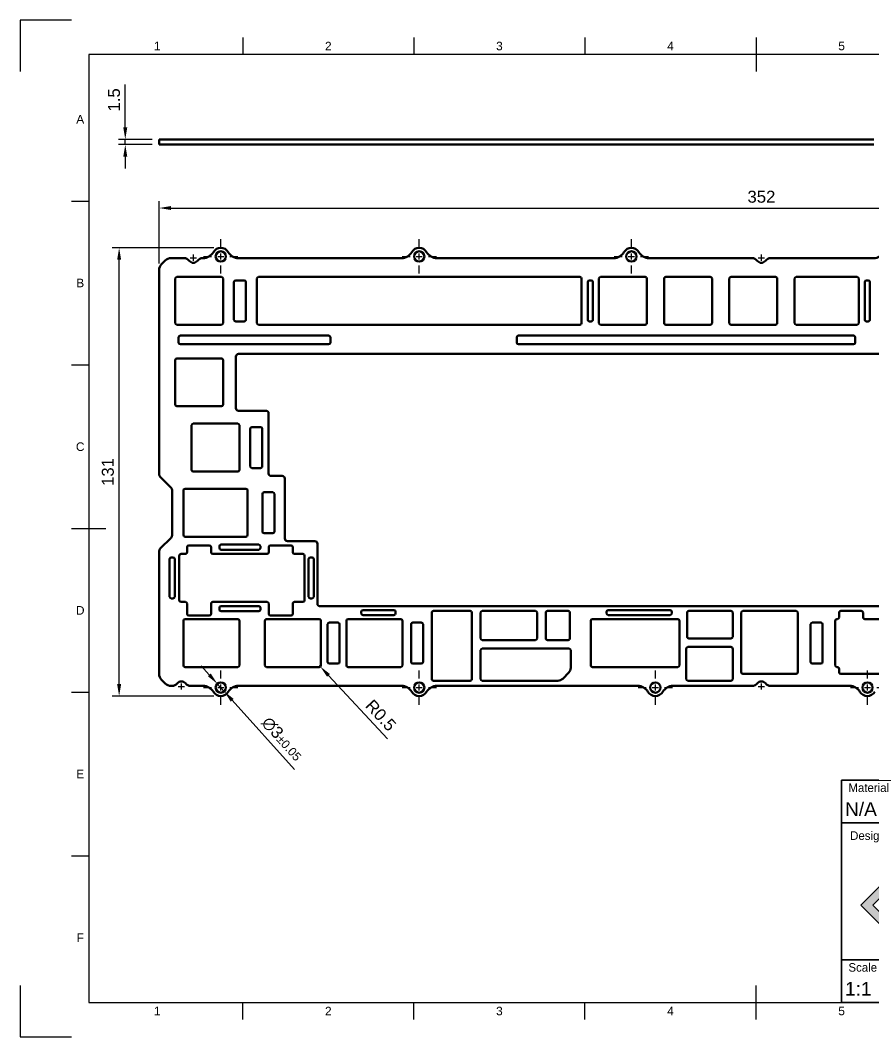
# Model space of a CAD drawing. Header units: millimetres. Extents: x 0 to 420, y 0 to 297.
# Drawn here: x 0 to 249.4, y 0 to 297 of the extents above; entities that cross this region are included whole.
import ezdxf
from ezdxf.enums import TextEntityAlignment as Align

# ---------------------------------------------------------------- set-up
doc = ezdxf.new("R2010")
doc.units = ezdxf.units.MM
doc.header["$LTSCALE"] = 0.75
doc.linetypes.add('CENTER2', pattern=[28.575, 19.05, -3.175, 3.175, -3.175])
for name, color, linetype, lineweight in [('Border', 7, 'Continuous', 25), ('Center Lines', 7, 'CENTER2', 25), ('Dimensions', 7, 'Continuous', 25), ('TitleBlock', 7, 'Continuous', 35), ('Visible', 7, 'Continuous', 50)]:
    doc.layers.add(name, color=color, linetype=linetype, lineweight=lineweight)
doc.layers.add('SLD-0', color=7, linetype='Continuous')
doc.styles.add('FusionTitle', font='arial.ttf')
doc.styles.add('MtXpl___1', font='')
doc.styles.add('MtXpl_Century_Gothic', font='GOTHIC.TTF')
doc.styles.add('MtXpl_OCR-A_BT', font='')
doc.styles.add('MtXpl_OCR-A_BT_1', font='')
doc.styles.get("Standard").update_dxf_attribs({"font": 'arial.ttf'})
doc.styles.get('MtXpl___1').set_extended_font_data('Malgun Gothic')
doc.styles.get('MtXpl_OCR-A_BT').set_extended_font_data('OCR-A BT')
doc.styles.get('MtXpl_OCR-A_BT_1').set_extended_font_data('OCR-A BT', bold=True)
doc.dimstyles.new('ISO-25', dxfattribs={"dimtxt": 3.5, "dimasz": 3.5, "dimexe": 2, "dimexo": 2, "dimgap": 1.5, "dimtad": 1, "dimdsep": 46, "dimtxsty": 'Standard', "dimcen": 0, "dimclrd": 256, "dimclre": 256, "dimclrt": 256, "dimazin": 2, "dimtp": 0.1, "dimtm": 0.1, "dimtfac": 0.714, "dimtmove": 0, "dimatfit": 3, "dimfxl": 1, "dimarcsym": 0})

# ---------------------------------------------------------------- blocks, each defined once
blk = doc.blocks.new('ISO_A3_SHEET')
at = {"layer": 'Border'}
for p, q in [((65, 292), (65, 287)), ((115, 292), (115, 287)), ((165, 292), (165, 287)), ((215, 292), (215, 282)), ((410, 287), (20, 287)), ((20, 287), (20, 10)), ((15, 244.16666), (20, 244.16666)), ((15, 196.33333), (20, 196.33333)), ((15, 148.5), (25, 148.5)), ((15, 100.66667), (20, 100.66667)), ((15, 52.83334), (20, 52.83334)), ((215, 5), (215, 15)), ((20, 10), (410, 10)), ((65, 5), (65, 10)), ((115, 5), (115, 10)), ((165, 5), (165, 10))]:
    blk.add_line(p, q, dxfattribs=at)
at = {"layer": 'Defpoints'}
for p, q in [((15, 297), (0, 297)), ((0, 297), (0, 282)), ((0, 15), (0, 0)), ((0, 0), (15, 0))]:
    blk.add_line(p, q, dxfattribs=at)
at = {"layer": 'Border', "style": 'FusionTitle'}
for s, p in [('1', (40, 289.5)), ('2', (90, 289.5)), ('3', (140, 289.5)), ('4', (190, 289.5)), ('5', (240, 289.5)), ('A', (17.5, 268.08333)), ('B', (17.5, 220.25)), ('C', (17.5, 172.41667)), ('D', (17.5, 124.58334)), ('E', (17.5, 76.75001)), ('F', (17.5, 28.91668)), ('1', (40, 7.5)), ('2', (90, 7.5)), ('3', (140, 7.5)), ('4', (190, 7.5)), ('5', (240, 7.5))]:
    blk.add_text(s, height=2.5, dxfattribs=at).set_placement(p, align=Align.MIDDLE)
blk = doc.blocks.new('TITLEGW')
h = blk.add_hatch(color=256)
h.dxf.hatch_style = 1
h.paths.add_polyline_path([(-148.32, 40.97), (-148.32, 44.55), (-164.4, 28.46), (-154.57, 18.63), (-148.32, 24.89), (-151.89, 28.46), (-151.89, 24.89), (-154.57, 22.21), (-160.83, 28.46)])
h.paths.add_polyline_path([(-148.32, 34.72), (-148.32, 38.29), (-158.15, 28.46), (-154.57, 24.89), (-154.57, 28.46)], flags=17)
h.paths.add_polyline_path([(-148.32, 32.04), (-151.89, 28.46), (-148.32, 28.46)], flags=16)
for p, q in [((-170, 0), (-170, 65)), ((-170, 65), (0, 65)), ((-130, 65), (-130, 52.5)), ((-95, 65), (-95, 52.5)), ((-70, 46.25), (-70, 65)), ((0, 0), (0, 65)), ((-110, 52.5), (-170, 52.5)), ((-110, 0), (-110, 52.5)), ((-110, 52.5), (-70, 52.5)), ((-70, 46.25), (0, 46.25)), ((-148.32, 44.55), (-164.4, 28.46)), ((-148.32, 44.55), (-148.32, 40.97)), ((-148.32, 40.97), (-160.83, 28.46)), ((-148.32, 38.29), (-158.15, 28.46)), ((-148.32, 38.29), (-148.32, 34.72)), ((-148.32, 34.72), (-154.57, 28.46)), ((-148.32, 32.04), (-151.89, 28.46)), ((-148.32, 32.04), (-148.32, 28.46)), ((-164.4, 28.46), (-154.57, 18.63)), ((-160.83, 28.46), (-154.57, 22.21)), ((-158.15, 28.46), (-154.57, 24.89)), ((-154.57, 24.89), (-154.57, 28.46)), ((-151.89, 28.46), (-148.32, 24.89)), ((-151.89, 28.46), (-151.89, 24.89)), ((-151.89, 28.46), (-148.32, 28.46)), ((-148.32, 24.89), (-154.57, 18.63)), ((-151.89, 24.89), (-154.57, 22.21)), ((-110, 25), (0, 25)), ((-170, 12.5), (0, 12.5)), ((-150, 12.5), (-150, 0)), ((-135, 12.5), (-135, 0)), ((-89.58, 0), (-89.58, 12.5)), ((-74.58, 0), (-74.58, 12.5)), ((-59.58, 0), (-59.58, 12.5)), ((-95.57, 6.07), (-96.17, 6.07)), ((-95.87, 5.77), (-95.87, 6.37)), ((0, 0), (-170, 0))]:
    blk.add_line(p, q)
at = {"layer": 'SLD-0'}
for p, q in [((-95.87, 6.7), (-95.87, 9.44)), ((-105.04, 6.07), (-107.77, 6.07)), ((-106.93, 3.55), (-106.93, 8.59)), ((-106.93, 8.59), (-101.89, 7.33)), ((-104.2, 6.07), (-104.62, 6.07)), ((-101.05, 6.07), (-103.78, 6.07)), ((-101.89, 7.33), (-101.89, 4.81)), ((-96.5, 6.07), (-99.24, 6.07)), ((-95.24, 6.07), (-92.51, 6.07)), ((-95.24, 6.07), (-92.51, 6.07)), ((-101.89, 4.81), (-106.93, 3.55)), ((-95.87, 5.44), (-95.87, 2.71))]:
    blk.add_line(p, q, dxfattribs=at)
for radius in [2.52, 1.26]:
    blk.add_circle((-95.87, 6.07), radius, dxfattribs=at)
for s, height, style, p in [('%%UNOTE', 3.5, 'MtXpl_OCR-A_BT_1', (-16.67, 81.78)), ('CHAMFER 0.3', 3.5, 'MtXpl___1', (-33.28, 75.19)), ('TOLERANCES ±0.1', 3.5, 'MtXpl___1', (-43.68, 68.7)), ('Material', 2.5, 'MtXpl_OCR-A_BT', (-168, 61.5)), ('Finish', 2.5, 'MtXpl_OCR-A_BT', (-128, 61.5)), ('Quantity', 2.5, 'MtXpl_OCR-A_BT', (-93, 61.5)), ('PROJECT :', 2.5, 'MtXpl_OCR-A_BT', (-68, 61.5)), ('Designed by', 2.5, 'MtXpl_OCR-A_BT', (-167.5, 47.5)), ('TITLE :', 3, 'MtXpl_OCR-A_BT', (-108, 47.25)), ('DWG NO.', 3, 'MtXpl_OCR-A_BT', (-108, 21.25)), ('Scale', 2.5, 'MtXpl_OCR-A_BT', (-168, 9)), ('Size', 2.5, 'MtXpl_OCR-A_BT', (-148, 9)), ('Drawn', 2.5, 'MtXpl_OCR-A_BT', (-133, 9.25)), ('Unit', 2.5, 'MtXpl_OCR-A_BT', (-87.58, 9)), ('Rev.', 2.5, 'MtXpl_OCR-A_BT', (-72.58, 9)), ('Date', 2.5, 'MtXpl_OCR-A_BT', (-57, 9)), ('MM', 3.5, 'MtXpl_Century_Gothic', (-86.85, 1.75))]:
    blk.add_text(s, height=height, dxfattribs=dict(style=style)).set_placement(p)
at = {"insert": (-144.75, 37.44), "char_height": 6, "attachment_point": 1}
blk.add_mtext_dynamic_manual_height_columns('{\\fa Astro Space|b0|i0|c0|p2;GEON^JWORKS}', width=29.3157, gutter_width=12.5, heights=[0], dxfattribs=at)
for tag, p, height in [("MAT'L", (-169, 54.5), 4), ('FINISH', (-129, 54.5), 4), ('QUANTITY', (-84, 54.5), 4), ('PROJECT', (-66, 50.75), 6), ('TITLE_1', (-108, 29.5), 6), ('DWG_NO', (-109, 14.5), 4), ('SCALE', (-169, 2), 4), ('SIZE', (-149, 2), 4), ('CREATED_DATE', (-58, 2), 4), ('DRAWN', (-134, 2), 3)]:
    blk.add_attdef(tag, p, '', height=height)
blk = doc.blocks.new('*U5')
at = {"layer": 'Center Lines', "color": 0, "ltscale": 0.75, "transparency": 16777216}
for p, q in [((0, 2.678906), (0, 5)), ((-5, 0), (-2.678906, 0)), ((2.678906, 0), (5, 0)), ((0, -5), (0, -2.678906))]:
    blk.add_line(p, q, dxfattribs=at)
at = {"layer": 'Center Lines', "color": 0, "linetype": 'Continuous', "ltscale": 0.75, "transparency": 16777216}
for p, q in [((-0.892969, 0), (0.892969, 0)), ((0, -0.892969), (0, 0.892969))]:
    blk.add_line(p, q, dxfattribs=at)
blk = doc.blocks.new('*U6')
at = {"layer": 'Center Lines', "color": 0, "linetype": 'Continuous', "ltscale": 0.75, "transparency": 16777216}
for p, q in [((-0.892969, 0), (0.892969, 0)), ((0, -0.892969), (0, 0.892969))]:
    blk.add_line(p, q, dxfattribs=at)
blk = doc.blocks.new('*U7')
at = {"layer": 'Center Lines', "color": 0, "ltscale": 0.75, "transparency": 16777216}
for p, q in [((0, 2.678906), (0, 5)), ((-5, 0), (-2.678906, 0)), ((2.678906, 0), (5, 0)), ((0, -5), (0, -2.678906))]:
    blk.add_line(p, q, dxfattribs=at)
at = {"layer": 'Center Lines', "color": 0, "linetype": 'Continuous', "ltscale": 0.75, "transparency": 16777216}
for p, q in [((-0.892969, 0), (0.892969, 0)), ((0, -0.892969), (0, 0.892969))]:
    blk.add_line(p, q, dxfattribs=at)
blk = doc.blocks.new('*U8')
at = {"layer": 'Center Lines', "color": 0, "ltscale": 0.75, "transparency": 16777216}
for p, q in [((0, 2.678906), (0, 5)), ((-5, 0), (-2.678906, 0)), ((2.678906, 0), (5, 0)), ((0, -5), (0, -2.678906))]:
    blk.add_line(p, q, dxfattribs=at)
at = {"layer": 'Center Lines', "color": 0, "linetype": 'Continuous', "ltscale": 0.75, "transparency": 16777216}
for p, q in [((-0.892969, 0), (0.892969, 0)), ((0, -0.892969), (0, 0.892969))]:
    blk.add_line(p, q, dxfattribs=at)
blk = doc.blocks.new('*U9')
at = {"layer": 'Center Lines', "color": 0, "linetype": 'Continuous', "ltscale": 0.75, "transparency": 16777216}
for p, q in [((-0.892969, 0), (0.892969, 0)), ((0, -0.892969), (0, 0.892969))]:
    blk.add_line(p, q, dxfattribs=at)
blk = doc.blocks.new('*U17')
at = {"layer": 'Center Lines', "color": 0, "ltscale": 0.75, "transparency": 16777216}
for p, q in [((0, 2.678906), (0, 5)), ((-5, 0), (-2.678906, 0)), ((2.678906, 0), (5, 0)), ((0, -5), (0, -2.678906))]:
    blk.add_line(p, q, dxfattribs=at)
at = {"layer": 'Center Lines', "color": 0, "linetype": 'Continuous', "ltscale": 0.75, "transparency": 16777216}
for p, q in [((-0.892969, 0), (0.892969, 0)), ((0, -0.892969), (0, 0.892969))]:
    blk.add_line(p, q, dxfattribs=at)
blk = doc.blocks.new('*U18')
at = {"layer": 'Center Lines', "color": 0, "ltscale": 0.75, "transparency": 16777216}
for p, q in [((0, 2.678906), (0, 5)), ((-5, 0), (-2.678906, 0)), ((2.678906, 0), (5, 0)), ((0, -5), (0, -2.678906))]:
    blk.add_line(p, q, dxfattribs=at)
at = {"layer": 'Center Lines', "color": 0, "linetype": 'Continuous', "ltscale": 0.75, "transparency": 16777216}
for p, q in [((-0.892969, 0), (0.892969, 0)), ((0, -0.892969), (0, 0.892969))]:
    blk.add_line(p, q, dxfattribs=at)
blk = doc.blocks.new('*U19')
at = {"layer": 'Center Lines', "color": 0, "linetype": 'Continuous', "ltscale": 0.75, "transparency": 16777216}
for p, q in [((-0.892969, 0), (0.892969, 0)), ((0, -0.892969), (0, 0.892969))]:
    blk.add_line(p, q, dxfattribs=at)
blk = doc.blocks.new('*U20')
at = {"layer": 'Center Lines', "color": 0, "ltscale": 0.75, "transparency": 16777216}
for p, q in [((0, 2.678906), (0, 5)), ((-5, 0), (-2.678906, 0)), ((2.678906, 0), (5, 0)), ((0, -5), (0, -2.678906))]:
    blk.add_line(p, q, dxfattribs=at)
at = {"layer": 'Center Lines', "color": 0, "linetype": 'Continuous', "ltscale": 0.75, "transparency": 16777216}
for p, q in [((-0.892969, 0), (0.892969, 0)), ((0, -0.892969), (0, 0.892969))]:
    blk.add_line(p, q, dxfattribs=at)
blk = doc.blocks.new('*U21')
at = {"layer": 'Center Lines', "color": 0, "ltscale": 0.75, "transparency": 16777216}
for p, q in [((0, 2.678906), (0, 5)), ((-5, 0), (-2.678906, 0)), ((2.678906, 0), (5, 0)), ((0, -5), (0, -2.678906))]:
    blk.add_line(p, q, dxfattribs=at)
at = {"layer": 'Center Lines', "color": 0, "linetype": 'Continuous', "ltscale": 0.75, "transparency": 16777216}
for p, q in [((-0.892969, 0), (0.892969, 0)), ((0, -0.892969), (0, 0.892969))]:
    blk.add_line(p, q, dxfattribs=at)
blk = doc.blocks.new('*U22')
at = {"layer": 'Center Lines', "color": 0, "linetype": 'Continuous', "ltscale": 0.75, "transparency": 16777216}
for p, q in [((-0.892969, 0), (0.892969, 0)), ((0, -0.892969), (0, 0.892969))]:
    blk.add_line(p, q, dxfattribs=at)
blk = doc.blocks.new('*D28')
at = {"layer": 'Defpoints', "color": 0, "transparency": 16777216}
for p in [(57.56724, 103.126742), (59.574731, 100.897397)]:
    blk.add_point(p, dxfattribs=at)
at = {"layer": 'Dimensions', "lineweight": -2, "transparency": 16777216}
for p, q in [((55.225167, 105.727645), (52.883095, 108.328548)), ((57.56724, 103.126742), (59.574731, 100.897397)), ((80.083552, 78.122081), (61.916804, 98.296494))]:
    blk.add_line(p, q, dxfattribs=at)
at = {"layer": 'Dimensions', "transparency": 16777216}
for points in [[(55.658651, 106.11799), (54.791684, 105.337299), (57.56724, 103.126742)], [(62.350288, 98.68684), (61.48332, 97.906149), (59.574731, 100.897397)]]:
    blk.add_solid(points, dxfattribs=at)
at = {"layer": 'Dimensions', "transparency": 16777216, "insert": (76.611482, 87.036251), "char_height": 3.5, "attachment_point": 5, "rotation": 312.00256533}
blk.add_mtext('∅3{\\H2.499;±0.05}', dxfattribs=at)
blk = doc.blocks.new('*D29')
at = {"layer": 'Defpoints', "color": 0, "transparency": 16777216}
for p in [(87.340486, 108.50557), (87.680215, 108.138713)]:
    blk.add_point(p, dxfattribs=at)
at = {"layer": 'Dimensions', "lineweight": -2, "transparency": 16777216}
for p, q in [((87.340486, 108.50557), (87.680215, 108.138713)), ((107.258664, 86.996902), (90.058319, 105.570714))]:
    blk.add_line(p, q, dxfattribs=at)
at = {"layer": 'Dimensions', "transparency": 16777216}
blk.add_solid([(90.486319, 105.967064), (89.63032, 105.174363), (87.680215, 108.138713)], dxfattribs=at)
at = {"layer": 'Dimensions', "transparency": 16777216, "insert": (105.339533, 93.906961), "char_height": 3.5, "attachment_point": 5, "rotation": 312.80131947}
blk.add_mtext('R0.5', dxfattribs=at)
blk = doc.blocks.new('*D30')
at = {"layer": 'Defpoints', "color": 0, "transparency": 16777216}
for p in [(28.872501, 230.51157), (58.570986, 230.51157), (58.570986, 99.51207)]:
    blk.add_point(p, dxfattribs=at)
at = {"layer": 'Dimensions', "lineweight": -2, "transparency": 16777216}
for p, q in [((56.570986, 230.51157), (26.872501, 230.51157)), ((28.872501, 103.01207), (28.872501, 227.01157)), ((56.570986, 99.51207), (26.872501, 99.51207))]:
    blk.add_line(p, q, dxfattribs=at)
at = {"layer": 'Dimensions', "transparency": 16777216}
for points in [[(28.289168, 227.01157), (29.455834, 227.01157), (28.872501, 230.51157)], [(28.289168, 103.01207), (29.455834, 103.01207), (28.872501, 99.51207)]]:
    blk.add_solid(points, dxfattribs=at)
at = {"layer": 'Dimensions', "transparency": 16777216, "insert": (25.584302, 165.01182), "char_height": 3.5, "attachment_point": 5, "rotation": 90}
blk.add_mtext('131', dxfattribs=at)
blk = doc.blocks.new('*D31')
at = {"layer": 'Defpoints', "color": 0, "transparency": 16777216}
for p in [(392.571486, 242.146498), (40.571486, 223.976036), (392.571486, 223.976036)]:
    blk.add_point(p, dxfattribs=at)
at = {"layer": 'Dimensions', "lineweight": -2, "transparency": 16777216}
for p, q in [((40.571486, 225.976036), (40.571486, 244.146498)), ((392.571486, 225.976036), (392.571486, 244.146498)), ((44.071486, 242.146498), (389.071486, 242.146498))]:
    blk.add_line(p, q, dxfattribs=at)
at = {"layer": 'Dimensions', "transparency": 16777216}
for points in [[(44.071486, 242.729832), (44.071486, 241.563165), (40.571486, 242.146498)], [(389.071486, 242.729832), (389.071486, 241.563165), (392.571486, 242.146498)]]:
    blk.add_solid(points, dxfattribs=at)
at = {"layer": 'Dimensions', "transparency": 16777216, "insert": (216.571486, 245.434697), "char_height": 3.5, "attachment_point": 5}
blk.add_mtext('352', dxfattribs=at)
blk = doc.blocks.new('*D32')
at = {"layer": 'Defpoints', "color": 0, "transparency": 16777216}
for p in [(30.671991, 262.207956), (40.571486, 262.207956), (40.571486, 260.697956)]:
    blk.add_point(p, dxfattribs=at)
at = {"layer": 'Dimensions', "lineweight": -2, "transparency": 16777216}
for p, q in [((30.671991, 265.707956), (30.671991, 278.276851)), ((38.571486, 262.207956), (28.671991, 262.207956)), ((30.671991, 260.697956), (30.671991, 262.207956)), ((38.571486, 260.697956), (28.671991, 260.697956)), ((30.671991, 257.197956), (30.671991, 253.697956))]:
    blk.add_line(p, q, dxfattribs=at)
at = {"layer": 'Dimensions', "transparency": 16777216}
for points in [[(30.088657, 265.707956), (31.255324, 265.707956), (30.671991, 262.207956)], [(30.088657, 257.197956), (31.255324, 257.197956), (30.671991, 260.697956)]]:
    blk.add_solid(points, dxfattribs=at)
at = {"layer": 'Dimensions', "transparency": 16777216, "insert": (27.384985, 273.742403), "char_height": 3.5, "attachment_point": 5, "rotation": 90}
blk.add_mtext('1.5', dxfattribs=at)

msp = doc.modelspace()

# ---------------------------------------------------------------- linework, layer by layer
at = {"layer": 'Visible', "extrusion": (-1e-16, -1, 2.966e-13)}
for p, q in [((40.571486, 262.207956, 58.964216), (40.571486, 260.697956, 58.964216)), ((42.339253, 262.207956, 61.767517), (41.303719, 262.207956, 60.731983)), ((47.784082, 262.207956, 62.49975), (44.10702, 262.207956, 62.49975)), ((53.374833, 262.207956, 62.49975), (53.338237, 262.207956, 62.49975)), ((111.374833, 262.207956, 62.49975), (63.767138, 262.207956, 62.49975)), ((173.37521, 262.207956, 62.49975), (121.767138, 262.207956, 62.49975)), ((213.784082, 262.207956, 62.49975), (183.767515, 262.207956, 62.49975)), ((249.375333, 262.207956, 62.49975), (219.338237, 262.207956, 62.49975)), ((41.303719, 260.697956, 60.731983), (42.339253, 260.697956, 61.767517)), ((44.10702, 260.697956, 62.49975), (47.784082, 260.697956, 62.49975)), ((53.338237, 260.697956, 62.49975), (53.374833, 260.697956, 62.49975)), ((63.767138, 260.697956, 62.49975), (111.374833, 260.697956, 62.49975)), ((121.767138, 260.697956, 62.49975), (173.37521, 260.697956, 62.49975)), ((213.784082, 260.697956, 62.49975), (183.767515, 260.697956, 62.49975)), ((249.375333, 260.697956, 62.49975), (219.338237, 260.697956, 62.49975))]:
    msp.add_line(p, q, dxfattribs=at)
at = {"layer": 'Visible'}
for p, q in [((41.303719, 225.743803, 0.755), (42.339253, 226.779337, 0.755)), ((44.10702, 227.51157, 0.755), (47.784082, 227.51157, 0.755)), ((53.338237, 227.51157, 0.755), (53.374833, 227.51157, 0.755)), ((63.767138, 227.51157, 0.755), (111.374833, 227.51157, 0.755)), ((121.767138, 227.51157, 0.755), (173.37521, 227.51157, 0.755)), ((213.784082, 227.51157, 0.755), (183.767515, 227.51157, 0.755)), ((249.375333, 227.51157, 0.755), (219.338237, 227.51157, 0.755)), ((40.571486, 164.307408, 0.755), (40.571486, 223.976036, 0.755)), ((45.265486, 208.51807, 0.755), (45.265486, 221.51807, 0.755)), ((45.765486, 222.01807, 0.755), (58.765486, 222.01807, 0.755)), ((59.265486, 221.51807, 0.755), (59.265486, 208.51807, 0.755)), ((62.441736, 209.51807, 0.755), (62.441736, 220.51807, 0.755)), ((62.941736, 221.01807, 0.755), (65.441736, 221.01807, 0.755)), ((65.941736, 220.51807, 0.755), (65.941736, 209.51807, 0.755)), ((69.117986, 208.51807, 0.755), (69.117986, 221.51807, 0.755)), ((69.617986, 222.01807, 0.755), (163.540486, 222.01807, 0.755)), ((164.040486, 221.51807, 0.755), (164.040486, 208.51807, 0.755)), ((165.815736, 209.51807, 0.755), (165.815736, 220.51807, 0.755)), ((166.315736, 221.01807, 0.755), (166.815736, 221.01807, 0.755)), ((167.315736, 220.51807, 0.755), (167.315736, 209.51807, 0.755)), ((169.090486, 208.51807, 0.755), (169.090486, 221.51807, 0.755)), ((169.590486, 222.01807, 0.755), (182.590486, 222.01807, 0.755)), ((183.090486, 221.51807, 0.755), (183.090486, 208.51807, 0.755)), ((188.140486, 208.51807, 0.755), (188.140486, 221.51807, 0.755)), ((188.640486, 222.01807, 0.755), (201.640486, 222.01807, 0.755)), ((202.140486, 221.51807, 0.755), (202.140486, 208.51807, 0.755)), ((207.190486, 208.51807, 0.755), (207.190486, 221.51807, 0.755)), ((207.690486, 222.01807, 0.755), (220.690486, 222.01807, 0.755)), ((221.190486, 221.51807, 0.755), (221.190486, 208.51807, 0.755)), ((226.240486, 208.51807, 0.755), (226.240486, 221.51807, 0.755)), ((226.740486, 222.01807, 0.755), (244.502986, 222.01807, 0.755)), ((245.002986, 221.51807, 0.755), (245.002986, 208.51807, 0.755)), ((246.777736, 209.51807, 0.755), (246.777736, 220.51807, 0.755)), ((247.277736, 221.01807, 0.755), (247.777736, 221.01807, 0.755)), ((248.277736, 220.51807, 0.755), (248.277736, 209.51807, 0.755)), ((58.765486, 208.01807, 0.755), (45.765486, 208.01807, 0.755)), ((65.441736, 209.01807, 0.755), (62.941736, 209.01807, 0.755)), ((163.540486, 208.01807, 0.755), (69.617986, 208.01807, 0.755)), ((166.815736, 209.01807, 0.755), (166.315736, 209.01807, 0.755)), ((182.590486, 208.01807, 0.755), (169.590486, 208.01807, 0.755)), ((201.640486, 208.01807, 0.755), (188.640486, 208.01807, 0.755)), ((220.690486, 208.01807, 0.755), (207.690486, 208.01807, 0.755)), ((244.502986, 208.01807, 0.755), (226.740486, 208.01807, 0.755)), ((247.777736, 209.01807, 0.755), (247.277736, 209.01807, 0.755)), ((46.265486, 202.86182, 0.755), (46.265486, 204.36182, 0.755)), ((46.765486, 204.86182, 0.755), (90.102986, 204.86182, 0.755)), ((90.102986, 202.36182, 0.755), (46.765486, 202.36182, 0.755)), ((90.602986, 204.36182, 0.755), (90.602986, 202.86182, 0.755)), ((145.090486, 202.86182, 0.755), (145.090486, 204.36182, 0.755)), ((145.590486, 204.86182, 0.755), (243.502486, 204.86182, 0.755)), ((243.502486, 202.36182, 0.755), (145.590486, 202.36182, 0.755)), ((244.002486, 204.36182, 0.755), (244.002486, 202.86182, 0.755)), ((63.765486, 199.50557, 0.755), (288.415486, 199.50557, 0.755)), ((45.265486, 184.70557, 0.755), (45.265486, 197.70557, 0.755)), ((45.765486, 198.20557, 0.755), (58.765486, 198.20557, 0.755)), ((59.265486, 197.70557, 0.755), (59.265486, 184.70557, 0.755)), ((63.015486, 183.65557, 0.755), (63.015486, 198.75557, 0.755)), ((58.765486, 184.20557, 0.755), (45.765486, 184.20557, 0.755)), ((71.790486, 182.90557, 0.755), (63.765486, 182.90557, 0.755)), ((72.540486, 164.60557, 0.755), (72.540486, 182.15557, 0.755)), ((50.027986, 165.65557, 0.755), (50.027986, 178.65557, 0.755)), ((50.527986, 179.15557, 0.755), (63.527986, 179.15557, 0.755)), ((64.027986, 178.65557, 0.755), (64.027986, 165.65557, 0.755)), ((67.184236, 166.65557, 0.755), (67.184236, 177.65557, 0.755)), ((67.684236, 178.15557, 0.755), (70.184236, 178.15557, 0.755)), ((70.684236, 177.65557, 0.755), (70.684236, 166.65557, 0.755)), ((40.864379, 163.600301, 0.755), (44.066217, 160.398463, 0.755)), ((63.527986, 165.15557, 0.755), (50.527986, 165.15557, 0.755)), ((70.184236, 166.15557, 0.755), (67.684236, 166.15557, 0.755)), ((76.552986, 163.85557, 0.755), (73.290486, 163.85557, 0.755)), ((77.302986, 145.55557, 0.755), (77.302986, 163.10557, 0.755)), ((44.359111, 159.691356, 0.755), (44.359111, 146.519783, 0.755)), ((47.646736, 146.60557, 0.755), (47.646736, 159.60557, 0.755)), ((48.146736, 160.10557, 0.755), (65.909236, 160.10557, 0.755)), ((66.409236, 159.60557, 0.755), (66.409236, 146.60557, 0.755)), ((70.756111, 147.60557, 0.755), (70.756111, 158.60557, 0.755)), ((71.256111, 159.10557, 0.755), (73.756111, 159.10557, 0.755)), ((74.256111, 158.60557, 0.755), (74.256111, 147.60557, 0.755)), ((44.066217, 145.812676, 0.755), (40.864379, 142.610838, 0.755)), ((65.909236, 146.10557, 0.755), (48.146736, 146.10557, 0.755)), ((73.756111, 147.10557, 0.755), (71.256111, 147.10557, 0.755)), ((48.733736, 141.55557, 0.755), (48.733736, 143.05557, 0.755)), ((49.233736, 143.55557, 0.755), (55.233736, 143.55557, 0.755)), ((55.733736, 143.05557, 0.755), (55.733736, 141.55557, 0.755)), ((58.171736, 142.80557, 0.755), (58.171736, 143.30557, 0.755)), ((58.671736, 143.80557, 0.755), (69.671736, 143.80557, 0.755)), ((70.171736, 143.30557, 0.755), (70.171736, 142.80557, 0.755)), ((72.609736, 141.55557, 0.755), (72.609736, 143.05557, 0.755)), ((73.109736, 143.55557, 0.755), (79.109736, 143.55557, 0.755)), ((86.077986, 144.80557, 0.755), (78.052986, 144.80557, 0.755)), ((79.609736, 143.05557, 0.755), (79.609736, 141.55557, 0.755)), ((86.827986, 126.50557, 0.755), (86.827986, 144.05557, 0.755)), ((40.571486, 106.047604, 0.755), (40.571486, 141.903731, 0.755)), ((44.109361, 140.05557, 0.755), (44.609361, 140.05557, 0.755)), ((46.456111, 140.55557, 0.755), (46.456111, 127.55557, 0.755)), ((46.956111, 141.05557, 0.755), (48.233736, 141.05557, 0.755)), ((56.233736, 141.05557, 0.755), (72.109736, 141.05557, 0.755)), ((69.671736, 142.30557, 0.755), (58.671736, 142.30557, 0.755)), ((80.109736, 141.05557, 0.755), (82.577986, 141.05557, 0.755)), ((83.077986, 140.55557, 0.755), (83.077986, 127.55557, 0.755)), ((85.252986, 140.05557, 0.755), (84.752986, 140.05557, 0.755)), ((43.609361, 128.55557, 0.755), (43.609361, 139.55557, 0.755)), ((45.109361, 139.55557, 0.755), (45.109361, 128.55557, 0.755)), ((84.252986, 139.55557, 0.755), (84.252986, 128.55557, 0.755)), ((85.752986, 128.55557, 0.755), (85.752986, 139.55557, 0.755)), ((44.609361, 128.05557, 0.755), (44.109361, 128.05557, 0.755)), ((84.752986, 128.05557, 0.755), (85.252986, 128.05557, 0.755)), ((46.956111, 127.05557, 0.755), (48.233736, 127.05557, 0.755)), ((48.733736, 123.55557, 0.755), (48.733736, 126.55557, 0.755)), ((55.733736, 126.55557, 0.755), (55.733736, 123.55557, 0.755)), ((72.109736, 127.05557, 0.755), (56.233736, 127.05557, 0.755)), ((58.171736, 124.80557, 0.755), (58.171736, 125.30557, 0.755)), ((58.671736, 125.80557, 0.755), (69.671736, 125.80557, 0.755)), ((70.171736, 125.30557, 0.755), (70.171736, 124.80557, 0.755)), ((72.609736, 123.55557, 0.755), (72.609736, 126.55557, 0.755)), ((79.609736, 126.55557, 0.755), (79.609736, 123.55557, 0.755)), ((82.577986, 127.05557, 0.755), (80.109736, 127.05557, 0.755)), ((274.127986, 125.75557, 0.755), (87.577986, 125.75557, 0.755)), ((48.146736, 122.00557, 0.755), (63.527986, 122.00557, 0.755)), ((55.233736, 123.05557, 0.755), (49.233736, 123.05557, 0.755)), ((69.671736, 124.30557, 0.755), (58.671736, 124.30557, 0.755)), ((71.959236, 122.00557, 0.755), (87.340486, 122.00557, 0.755)), ((79.109736, 123.05557, 0.755), (73.109736, 123.05557, 0.755)), ((95.771736, 122.00557, 0.755), (111.152986, 122.00557, 0.755)), ((99.652986, 123.68057, 0.755), (99.652986, 124.18057, 0.755)), ((100.152986, 124.68057, 0.755), (109.152986, 124.68057, 0.755)), ((109.152986, 123.18057, 0.755), (100.152986, 123.18057, 0.755)), ((109.652986, 124.18057, 0.755), (109.652986, 123.68057, 0.755)), ((120.209236, 104.51157, 0.755), (120.209236, 123.90557, 0.755)), ((120.709236, 124.40557, 0.755), (131.477986, 124.40557, 0.755)), ((131.977986, 123.90557, 0.755), (131.977986, 104.51157, 0.755)), ((134.477986, 116.3984, 0.755), (134.477986, 123.90557, 0.755)), ((134.977986, 124.40557, 0.755), (150.527986, 124.40557, 0.755)), ((151.027986, 123.90557, 0.755), (151.027986, 116.3984, 0.755)), ((153.527986, 123.90557, 0.755), (153.527986, 116.3984, 0.755)), ((154.027986, 124.40557, 0.755), (160.115486, 124.40557, 0.755)), ((160.615486, 116.3984, 0.755), (160.615486, 123.90557, 0.755)), ((167.209236, 122.00557, 0.755), (192.115486, 122.00557, 0.755)), ((171.327986, 123.68057, 0.755), (171.327986, 124.18057, 0.755)), ((171.827986, 124.68057, 0.755), (189.877986, 124.68057, 0.755)), ((189.877986, 123.18057, 0.755), (171.827986, 123.18057, 0.755)), ((190.377986, 124.18057, 0.755), (190.377986, 123.68057, 0.755)), ((194.865486, 116.88357, 0.755), (194.865486, 123.90557, 0.755)), ((195.365486, 124.40557, 0.755), (207.677986, 124.40557, 0.755)), ((208.177986, 123.90557, 0.755), (208.177986, 116.88357, 0.755)), ((210.677986, 106.504555, 0.755), (210.677986, 123.90557, 0.755)), ((211.177986, 124.40557, 0.755), (226.709236, 124.40557, 0.755)), ((227.209236, 123.90557, 0.755), (227.209236, 106.504555, 0.755)), ((238.646736, 122.00557, 0.755), (238.765486, 122.00557, 0.755)), ((239.265486, 122.50557, 0.755), (239.265486, 123.90557, 0.755)), ((239.765486, 124.40557, 0.755), (245.765486, 124.40557, 0.755)), ((246.265486, 123.90557, 0.755), (246.265486, 122.50557, 0.755)), ((246.765486, 122.00557, 0.755), (254.090486, 122.00557, 0.755)), ((47.646736, 108.50557, 0.755), (47.646736, 121.50557, 0.755)), ((64.027986, 121.50557, 0.755), (64.027986, 108.50557, 0.755)), ((71.459236, 121.50557, 0.755), (71.459236, 108.50557, 0.755)), ((87.840486, 108.50557, 0.755), (87.840486, 121.50557, 0.755)), ((89.806111, 109.50557, 0.755), (89.806111, 120.50557, 0.755)), ((90.306111, 121.00557, 0.755), (92.806111, 121.00557, 0.755)), ((93.306111, 120.50557, 0.755), (93.306111, 109.50557, 0.755)), ((95.271736, 108.50557, 0.755), (95.271736, 121.50557, 0.755)), ((111.652986, 121.50557, 0.755), (111.652986, 108.50557, 0.755)), ((114.181111, 109.50557, 0.755), (114.181111, 120.50557, 0.755)), ((114.681111, 121.00557, 0.755), (117.181111, 121.00557, 0.755)), ((117.681111, 120.50557, 0.755), (117.681111, 109.50557, 0.755)), ((166.709236, 121.50557, 0.755), (166.709236, 108.50557, 0.755)), ((192.615486, 108.50557, 0.755), (192.615486, 121.50557, 0.755)), ((230.927986, 109.50557, 0.755), (230.927986, 120.50557, 0.755)), ((231.427986, 121.00557, 0.755), (233.927986, 121.00557, 0.755)), ((234.427986, 120.50557, 0.755), (234.427986, 109.50557, 0.755)), ((238.146736, 108.50557, 0.755), (238.146736, 121.50557, 0.755)), ((150.527986, 115.8984, 0.755), (134.977986, 115.8984, 0.755)), ((154.027986, 115.8984, 0.755), (160.115486, 115.8984, 0.755)), ((207.677986, 116.38357, 0.755), (195.365486, 116.38357, 0.755)), ((134.477986, 104.51157, 0.755), (134.477986, 112.8984, 0.755)), ((134.977986, 113.3984, 0.755), (160.365486, 113.3984, 0.755)), ((160.865486, 112.8984, 0.755), (160.865486, 107.79123, 0.755)), ((194.615486, 104.51157, 0.755), (194.615486, 113.38357, 0.755)), ((195.115486, 113.88357, 0.755), (207.677986, 113.88357, 0.755)), ((208.177986, 113.38357, 0.755), (208.177986, 104.51157, 0.755)), ((63.527986, 108.00557, 0.755), (48.146736, 108.00557, 0.755)), ((71.959236, 108.00557, 0.755), (87.340486, 108.00557, 0.755)), ((92.806111, 109.00557, 0.755), (90.306111, 109.00557, 0.755)), ((111.152986, 108.00557, 0.755), (95.771736, 108.00557, 0.755)), ((117.181111, 109.00557, 0.755), (114.681111, 109.00557, 0.755)), ((167.209236, 108.00557, 0.755), (192.115486, 108.00557, 0.755)), ((233.927986, 109.00557, 0.755), (231.427986, 109.00557, 0.755)), ((238.765486, 108.00557, 0.755), (238.646736, 108.00557, 0.755)), ((239.265486, 106.504555, 0.755), (239.265486, 107.50557, 0.755)), ((42.339253, 103.244303, 0.755), (41.303719, 104.279837, 0.755)), ((131.477986, 104.01157, 0.755), (120.709236, 104.01157, 0.755)), ((157.085825, 104.01157, 0.755), (134.977986, 104.01157, 0.755)), ((160.279699, 106.377016, 0.755), (158.500039, 104.597356, 0.755)), ((207.677986, 104.01157, 0.755), (195.115486, 104.01157, 0.755)), ((226.709236, 106.004555, 0.755), (211.177986, 106.004555, 0.755)), ((254.090486, 106.004555, 0.755), (239.765486, 106.004555, 0.755)), ((44.335861, 102.51207, 0.755), (44.10702, 102.51207, 0.755)), ((53.374833, 102.51207, 0.755), (49.787431, 102.51207, 0.755)), ((111.374833, 102.51207, 0.755), (63.767138, 102.51207, 0.755)), ((121.767138, 102.51207, 0.755), (180.37521, 102.51207, 0.755)), ((213.835861, 102.51207, 0.755), (190.767515, 102.51207, 0.755)), ((242.331333, 102.51207, 0.755), (219.287431, 102.51207, 0.755))]:
    msp.add_line(p, q, dxfattribs=at)
at = {"layer": 'Visible', "extrusion": (0, 0, -1)}
for centre in [(-58.570986, 228.01157, -0.755), (-116.570986, 228.01157, -0.755), (-178.571363, 228.01157, -0.755), (-58.570986, 102.01207, -0.755), (-116.570986, 102.01207, -0.755), (-185.571363, 102.01207, -0.755), (-247.571486, 102.01207, -0.755)]:
    msp.add_circle(centre, 1.5, dxfattribs=at)
at = {"layer": 'Visible', "extrusion": (-1e-16, -1, 2.966e-13)}
for centre, radius, start, end in [((43.071486, 58.964216, -262.207956), 2.5, 135, 180), ((44.10702, 59.99975, -262.207956), 2.5, 90, 135), ((47.784082, 60.49975, -262.207956), 2, 37.490844, 90), ((53.338237, 60.49975, -262.207956), 2, 90, 142.509156), ((58.570986, 62.99975, -262.207956), 2.5, 30, 150), ((116.570986, 62.99975, -262.207956), 2.5, 30, 150), ((178.571363, 62.99975, -262.207956), 2.5, 30, 150), ((213.784082, 60.49975, -262.207956), 2, 37.490844, 90), ((219.338237, 60.49975, -262.207956), 2, 90, 142.509156), ((53.374833, 65.99975, -260.697956), 3.5, 270, 330), ((58.570986, 62.99975, -260.697956), 2.5, 30, 150), ((63.767138, 65.99975, -260.697956), 3.5, 210, 270), ((111.374833, 65.99975, -260.697956), 3.5, 270, 330), ((116.570986, 62.99975, -260.697956), 2.5, 30, 150), ((121.767138, 65.99975, -260.697956), 3.5, 210, 270), ((173.37521, 65.99975, -260.697956), 3.5, 270, 330), ((178.571363, 62.99975, -260.697956), 2.5, 30, 150), ((183.767515, 65.99975, -260.697956), 3.5, 210, 270)]:
    msp.add_arc(centre, radius, start, end, dxfattribs=at)
at = {"layer": 'Visible', "extrusion": (1e-16, 1, -2.966e-13)}
for centre, radius, start, end in [((-50.56116, 62.629971, 262.207956), 1.5, 217.490844, 322.509156), ((-53.374833, 65.99975, 262.207956), 3.5, 210, 270), ((-63.767138, 65.99975, 262.207956), 3.5, 270, 330), ((-111.374833, 65.99975, 262.207956), 3.5, 210, 270), ((-121.767138, 65.99975, 262.207956), 3.5, 270, 330), ((-173.37521, 65.99975, 262.207956), 3.5, 210, 270), ((-183.767515, 65.99975, 262.207956), 3.5, 270, 330), ((-216.56116, 62.629971, 262.207956), 1.5, 217.490844, 322.509156), ((-43.071486, 58.964216, 260.697956), 2.5, 0, 45), ((-44.10702, 59.99975, 260.697956), 2.5, 45, 90), ((-47.784082, 60.49975, 260.697956), 2, 90, 142.509156), ((-50.56116, 62.629971, 260.697956), 1.5, 217.490844, 322.509156), ((-53.338237, 60.49975, 260.697956), 2, 37.490844, 90), ((-213.784082, 60.49975, 260.697956), 2, 90, 142.509156), ((-216.56116, 62.629971, 260.697956), 1.5, 217.490844, 322.509156), ((-219.338237, 60.49975, 260.697956), 2, 37.490844, 90)]:
    msp.add_arc(centre, radius, start, end, dxfattribs=at)
at = {"layer": 'Visible'}
for centre, radius, start, end in [((53.374833, 231.01157, 0.755), 3.5, 270, 330), ((58.570986, 228.01157, 0.755), 2.5, 30, 150), ((63.767138, 231.01157, 0.755), 3.5, 210, 270), ((111.374833, 231.01157, 0.755), 3.5, 270, 330), ((116.570986, 228.01157, 0.755), 2.5, 30, 150), ((121.767138, 231.01157, 0.755), 3.5, 210, 270), ((173.37521, 231.01157, 0.755), 3.5, 270, 330), ((178.571363, 228.01157, 0.755), 2.5, 30, 150), ((183.767515, 231.01157, 0.755), 3.5, 210, 270), ((249.375333, 231.01157, 0.755), 3.5, 270, 330), ((46.765486, 204.36182, 0.755), 0.5, 90, 180), ((46.765486, 202.86182, 0.755), 0.5, 180, 270), ((90.102986, 202.86182, 0.755), 0.5, 270, 0), ((145.590486, 202.86182, 0.755), 0.5, 180, 270), ((243.502486, 204.36182, 0.755), 0.5, 0, 90), ((243.502486, 202.86182, 0.755), 0.5, 270, 0), ((71.790486, 182.15557, 0.755), 0.75, 0, 90), ((76.552986, 163.10557, 0.755), 0.75, 0, 90), ((43.359111, 159.691356, 0.755), 1, 0, 45), ((43.359111, 146.519783, 0.755), 1, 315, 0), ((86.077986, 144.05557, 0.755), 0.75, 0, 90), ((46.956111, 140.55557, 0.755), 0.5, 90, 180), ((84.752986, 139.55557, 0.755), 0.5, 90, 180), ((85.252986, 139.55557, 0.755), 0.5, 0, 90), ((84.752986, 128.55557, 0.755), 0.5, 180, 270), ((85.252986, 128.55557, 0.755), 0.5, 270, 0), ((46.956111, 127.55557, 0.755), 0.5, 180, 270), ((48.233736, 126.55557, 0.755), 0.5, 0, 90), ((56.233736, 126.55557, 0.755), 0.5, 90, 180), ((72.109736, 126.55557, 0.755), 0.5, 0, 90), ((80.109736, 126.55557, 0.755), 0.5, 90, 180), ((71.959236, 121.50557, 0.755), 0.5, 90, 180), ((87.340486, 121.50557, 0.755), 0.5, 0, 90), ((120.709236, 123.90557, 0.755), 0.5, 90, 180), ((154.027986, 123.90557, 0.755), 0.5, 90, 180), ((160.115486, 123.90557, 0.755), 0.5, 0, 90), ((167.209236, 121.50557, 0.755), 0.5, 90, 180), ((192.115486, 121.50557, 0.755), 0.5, 0, 90), ((226.709236, 123.90557, 0.755), 0.5, 0, 90), ((134.977986, 116.3984, 0.755), 0.5, 180, 270), ((150.527986, 116.3984, 0.755), 0.5, 270, 0), ((154.027986, 116.3984, 0.755), 0.5, 180, 270), ((160.115486, 116.3984, 0.755), 0.5, 270, 0), ((195.365486, 116.88357, 0.755), 0.5, 180, 270), ((207.677986, 116.88357, 0.755), 0.5, 270, 0), ((195.115486, 113.38357, 0.755), 0.5, 90, 180), ((71.959236, 108.50557, 0.755), 0.5, 180, 270), ((87.340486, 108.50557, 0.755), 0.5, 270, 0), ((167.209236, 108.50557, 0.755), 0.5, 180, 270), ((192.115486, 108.50557, 0.755), 0.5, 270, 0), ((120.709236, 104.51157, 0.755), 0.5, 180, 270), ((131.477986, 104.51157, 0.755), 0.5, 270, 0), ((195.115486, 104.51157, 0.755), 0.5, 180, 270), ((207.677986, 104.51157, 0.755), 0.5, 270, 0), ((211.177986, 106.504555, 0.755), 0.5, 180, 270), ((226.709236, 106.504555, 0.755), 0.5, 270, 0), ((239.765486, 106.504555, 0.755), 0.5, 180, 270), ((53.374833, 99.01207, 0.755), 3.5, 30, 90), ((63.767138, 99.01207, 0.755), 3.5, 90, 150), ((111.374833, 99.01207, 0.755), 3.5, 30, 90), ((121.767138, 99.01207, 0.755), 3.5, 90, 150), ((180.37521, 99.01207, 0.755), 3.5, 30, 90), ((190.767515, 99.01207, 0.755), 3.5, 90, 150), ((242.331333, 99.01207, 0.755), 3.5, 30, 90), ((58.570986, 102.01207, 0.755), 2.5, 210, 330), ((116.570986, 102.01207, 0.755), 2.5, 210, 330), ((185.571363, 102.01207, 0.755), 2.5, 210, 330), ((247.527486, 102.01207, 0.755), 2.5, 210, 330)]:
    msp.add_arc(centre, radius, start, end, dxfattribs=at)
at = {"layer": 'Visible', "extrusion": (0, 0, -1)}
for centre, radius, start, end in [((-43.071486, 223.976036, -0.755), 2.5, 0, 45), ((-44.10702, 225.01157, -0.755), 2.5, 45, 90), ((-47.784082, 225.51157, -0.755), 2, 90, 142.509156), ((-50.56116, 227.641791, -0.755), 1.5, 217.490844, 322.509156), ((-53.338237, 225.51157, -0.755), 2, 37.490844, 90), ((-213.784082, 225.51157, -0.755), 2, 90, 142.509156), ((-216.56116, 227.641791, -0.755), 1.5, 217.490844, 322.509156), ((-219.338237, 225.51157, -0.755), 2, 37.490844, 90), ((-45.765486, 221.51807, -0.755), 0.5, 0, 90), ((-58.765486, 221.51807, -0.755), 0.5, 90, 180), ((-62.941736, 220.51807, -0.755), 0.5, 0, 90), ((-65.441736, 220.51807, -0.755), 0.5, 90, 180), ((-69.617986, 221.51807, -0.755), 0.5, 0, 90), ((-163.540486, 221.51807, -0.755), 0.5, 90, 180), ((-166.315736, 220.51807, -0.755), 0.5, 0, 90), ((-166.815736, 220.51807, -0.755), 0.5, 90, 180), ((-169.590486, 221.51807, -0.755), 0.5, 0, 90), ((-182.590486, 221.51807, -0.755), 0.5, 90, 180), ((-188.640486, 221.51807, -0.755), 0.5, 0, 90), ((-201.640486, 221.51807, -0.755), 0.5, 90, 180), ((-207.690486, 221.51807, -0.755), 0.5, 0, 90), ((-220.690486, 221.51807, -0.755), 0.5, 90, 180), ((-226.740486, 221.51807, -0.755), 0.5, 0, 90), ((-244.502986, 221.51807, -0.755), 0.5, 90, 180), ((-247.277736, 220.51807, -0.755), 0.5, 0, 90), ((-247.777736, 220.51807, -0.755), 0.5, 90, 180), ((-45.765486, 208.51807, -0.755), 0.5, 270, 0), ((-58.765486, 208.51807, -0.755), 0.5, 180, 270), ((-62.941736, 209.51807, -0.755), 0.5, 270, 0), ((-65.441736, 209.51807, -0.755), 0.5, 180, 270), ((-69.617986, 208.51807, -0.755), 0.5, 270, 0), ((-163.540486, 208.51807, -0.755), 0.5, 180, 270), ((-166.315736, 209.51807, -0.755), 0.5, 270, 0), ((-166.815736, 209.51807, -0.755), 0.5, 180, 270), ((-169.590486, 208.51807, -0.755), 0.5, 270, 0), ((-182.590486, 208.51807, -0.755), 0.5, 180, 270), ((-188.640486, 208.51807, -0.755), 0.5, 270, 0), ((-201.640486, 208.51807, -0.755), 0.5, 180, 270), ((-207.690486, 208.51807, -0.755), 0.5, 270, 0), ((-220.690486, 208.51807, -0.755), 0.5, 180, 270), ((-226.740486, 208.51807, -0.755), 0.5, 270, 0), ((-244.502986, 208.51807, -0.755), 0.5, 180, 270), ((-247.277736, 209.51807, -0.755), 0.5, 270, 0), ((-247.777736, 209.51807, -0.755), 0.5, 180, 270), ((-90.102986, 204.36182, -0.755), 0.5, 90, 180), ((-145.590486, 204.36182, -0.755), 0.5, 0, 90), ((-63.765486, 198.75557, -0.755), 0.75, 0, 90), ((-45.765486, 197.70557, -0.755), 0.5, 0, 90), ((-58.765486, 197.70557, -0.755), 0.5, 90, 180), ((-45.765486, 184.70557, -0.755), 0.5, 270, 0), ((-58.765486, 184.70557, -0.755), 0.5, 180, 270), ((-63.765486, 183.65557, -0.755), 0.75, 270, 0), ((-50.527986, 178.65557, -0.755), 0.5, 0, 90), ((-63.527986, 178.65557, -0.755), 0.5, 90, 180), ((-67.684236, 177.65557, -0.755), 0.5, 0, 90), ((-70.184236, 177.65557, -0.755), 0.5, 90, 180), ((-67.684236, 166.65557, -0.755), 0.5, 270, 0), ((-70.184236, 166.65557, -0.755), 0.5, 180, 270), ((-41.571486, 164.307408, -0.755), 1, 315, 0), ((-50.527986, 165.65557, -0.755), 0.5, 270, 0), ((-63.527986, 165.65557, -0.755), 0.5, 180, 270), ((-73.290486, 164.60557, -0.755), 0.75, 270, 0), ((-48.146736, 159.60557, -0.755), 0.5, 0, 90), ((-65.909236, 159.60557, -0.755), 0.5, 90, 180), ((-71.256111, 158.60557, -0.755), 0.5, 0, 90), ((-73.756111, 158.60557, -0.755), 0.5, 90, 180), ((-48.146736, 146.60557, -0.755), 0.5, 270, 0), ((-65.909236, 146.60557, -0.755), 0.5, 180, 270), ((-71.256111, 147.60557, -0.755), 0.5, 270, 0), ((-73.756111, 147.60557, -0.755), 0.5, 180, 270), ((-78.052986, 145.55557, -0.755), 0.75, 270, 0), ((-41.571486, 141.903731, -0.755), 1, 0, 45), ((-49.233736, 143.05557, -0.755), 0.5, 0, 90), ((-55.233736, 143.05557, -0.755), 0.5, 90, 180), ((-58.671736, 143.30557, -0.755), 0.5, 0, 90), ((-58.671736, 142.80557, -0.755), 0.5, 270, 0), ((-69.671736, 143.30557, -0.755), 0.5, 90, 180), ((-69.671736, 142.80557, -0.755), 0.5, 180, 270), ((-73.109736, 143.05557, -0.755), 0.5, 0, 90), ((-79.109736, 143.05557, -0.755), 0.5, 90, 180), ((-44.109361, 139.55557, -0.755), 0.5, 0, 90), ((-44.609361, 139.55557, -0.755), 0.5, 90, 180), ((-48.233736, 141.55557, -0.755), 0.5, 180, 270), ((-56.233736, 141.55557, -0.755), 0.5, 270, 0), ((-72.109736, 141.55557, -0.755), 0.5, 180, 270), ((-80.109736, 141.55557, -0.755), 0.5, 270, 0), ((-82.577986, 140.55557, -0.755), 0.5, 90, 180), ((-44.109361, 128.55557, -0.755), 0.5, 270, 0), ((-44.609361, 128.55557, -0.755), 0.5, 180, 270), ((-58.671736, 125.30557, -0.755), 0.5, 0, 90), ((-58.671736, 124.80557, -0.755), 0.5, 270, 0), ((-69.671736, 125.30557, -0.755), 0.5, 90, 180), ((-69.671736, 124.80557, -0.755), 0.5, 180, 270), ((-82.577986, 127.55557, -0.755), 0.5, 180, 270), ((-87.577986, 126.50557, -0.755), 0.75, 270, 0), ((-48.146736, 121.50557, -0.755), 0.5, 0, 90), ((-49.233736, 123.55557, -0.755), 0.5, 270, 0), ((-55.233736, 123.55557, -0.755), 0.5, 180, 270), ((-63.527986, 121.50557, -0.755), 0.5, 90, 180), ((-73.109736, 123.55557, -0.755), 0.5, 270, 0), ((-79.109736, 123.55557, -0.755), 0.5, 180, 270), ((-95.771736, 121.50557, -0.755), 0.5, 0, 90), ((-100.152986, 124.18057, -0.755), 0.5, 0, 90), ((-100.152986, 123.68057, -0.755), 0.5, 270, 0), ((-109.152986, 124.18057, -0.755), 0.5, 90, 180), ((-109.152986, 123.68057, -0.755), 0.5, 180, 270), ((-111.152986, 121.50557, -0.755), 0.5, 90, 180), ((-131.477986, 123.90557, -0.755), 0.5, 90, 180), ((-134.977986, 123.90557, -0.755), 0.5, 0, 90), ((-150.527986, 123.90557, -0.755), 0.5, 90, 180), ((-171.827986, 124.18057, -0.755), 0.5, 0, 90), ((-171.827986, 123.68057, -0.755), 0.5, 270, 0), ((-189.877986, 124.18057, -0.755), 0.5, 90, 180), ((-189.877986, 123.68057, -0.755), 0.5, 180, 270), ((-195.365486, 123.90557, -0.755), 0.5, 0, 90), ((-207.677986, 123.90557, -0.755), 0.5, 90, 180), ((-211.177986, 123.90557, -0.755), 0.5, 0, 90), ((-238.646736, 121.50557, -0.755), 0.5, 0, 90), ((-238.765486, 122.50557, -0.755), 0.5, 180, 270), ((-239.765486, 123.90557, -0.755), 0.5, 0, 90), ((-245.765486, 123.90557, -0.755), 0.5, 90, 180), ((-246.765486, 122.50557, -0.755), 0.5, 270, 0), ((-90.306111, 120.50557, -0.755), 0.5, 0, 90), ((-92.806111, 120.50557, -0.755), 0.5, 90, 180), ((-114.681111, 120.50557, -0.755), 0.5, 0, 90), ((-117.181111, 120.50557, -0.755), 0.5, 90, 180), ((-231.427986, 120.50557, -0.755), 0.5, 0, 90), ((-233.927986, 120.50557, -0.755), 0.5, 90, 180), ((-134.977986, 112.8984, -0.755), 0.5, 0, 90), ((-160.365486, 112.8984, -0.755), 0.5, 90, 180), ((-207.677986, 113.38357, -0.755), 0.5, 90, 180), ((-48.146736, 108.50557, -0.755), 0.5, 270, 0), ((-63.527986, 108.50557, -0.755), 0.5, 180, 270), ((-90.306111, 109.50557, -0.755), 0.5, 270, 0), ((-92.806111, 109.50557, -0.755), 0.5, 180, 270), ((-95.771736, 108.50557, -0.755), 0.5, 270, 0), ((-111.152986, 108.50557, -0.755), 0.5, 180, 270), ((-114.681111, 109.50557, -0.755), 0.5, 270, 0), ((-117.181111, 109.50557, -0.755), 0.5, 180, 270), ((-158.865486, 107.79123, -0.755), 2, 180, 225), ((-231.427986, 109.50557, -0.755), 0.5, 270, 0), ((-233.927986, 109.50557, -0.755), 0.5, 180, 270), ((-238.646736, 108.50557, -0.755), 0.5, 270, 0), ((-238.765486, 107.50557, -0.755), 0.5, 90, 180), ((-43.071486, 106.047604, -0.755), 2.5, 315, 0), ((-134.977986, 104.51157, -0.755), 0.5, 270, 0), ((-157.085825, 106.01157, -0.755), 2, 225, 270), ((-44.10702, 105.01207, -0.755), 2.5, 270, 315), ((-44.335861, 104.51207, -0.755), 2, 218.849552, 270), ((-47.061646, 102.316598, -0.755), 1.5, 38.849552, 141.150448), ((-49.787431, 104.51207, -0.755), 2, 270, 321.150448), ((-213.835861, 104.51207, -0.755), 2, 218.849552, 270), ((-216.561646, 102.316598, -0.755), 1.5, 38.849552, 141.150448), ((-219.287431, 104.51207, -0.755), 2, 270, 321.150448)]:
    msp.add_arc(centre, radius, start, end, dxfattribs=at)

# ---------------------------------------------------------------- block references
at = {"layer": 'Border'}
msp.add_blockref('ISO_A3_SHEET', (0, 0), dxfattribs=at)
at = {"layer": 'Center Lines', "ltscale": 0.75}
for name, p in [('*U5', (58.570986, 228.01157)), ('*U7', (116.570986, 228.01157)), ('*U8', (178.571363, 228.01157)), ('*U6', (50.56116, 227.641791)), ('*U9', (216.56116, 227.641791)), ('*U21', (58.570986, 102.01207)), ('*U20', (116.570986, 102.01207)), ('*U18', (185.571363, 102.01207)), ('*U17', (247.571486, 102.01207)), ('*U22', (47.061646, 102.316598)), ('*U19', (216.561646, 102.316598))]:
    msp.add_blockref(name, p, dxfattribs=at)
at = {"layer": 'TitleBlock'}
msp.add_blockref('TITLEGW', (410, 10), dxfattribs=at).add_auto_attribs({"MAT'L": 'N/A', 'FINISH': 'N/A', 'SCALE': '1:1', 'TITLE_1': 'Half_Frog_Plate_1.5mm', 'SIZE': 'A3', 'QUANTITY': '1', 'DWG_NO': 'SWPRE019-G', 'DRAWN': 'GEON', 'CREATED_DATE': '2021-06-28', 'PROJECT': 'GEONLAB'})

# ---------------------------------------------------------------- dimensions: what is measured, and where the dimension line sits
at = {"layer": 'Dimensions'}
dim = msp.add_aligned_dim(p1=(40.571486, 260.697956), p2=(40.571486, 262.207956), distance=9.899495, text='1.5', dimstyle='ISO-25', override={"dimlfac": 1, "dimclrd": 256, "dimclre": 256}, dxfattribs=at)
dim.commit()
dim.dimension.update_dxf_attribs({"geometry": '*D32', "text_midpoint": (27.384985, 273.742403)})
dim = msp.add_linear_dim(base=(392.571486, 242.146498), p1=(40.571486, 223.976036), p2=(392.571486, 223.976036), angle=180, dimstyle='ISO-25', override={"dimlfac": 1, "dimclrd": 256, "dimclre": 256}, dxfattribs=at)
dim.commit()
dim.dimension.update_dxf_attribs({"geometry": '*D31', "text_midpoint": (216.571486, 245.434697)})
dim = msp.add_aligned_dim(p1=(58.570986, 99.51207), p2=(58.570986, 230.51157), distance=29.698485, dimstyle='ISO-25', override={"dimlfac": 1, "dimclrd": 256, "dimclre": 256}, dxfattribs=at)
dim.commit()
dim.dimension.update_dxf_attribs({"geometry": '*D30', "text_midpoint": (25.584302, 165.01182)})
dim = msp.add_diameter_dim_2p(p1=(57.56724, 103.126742), p2=(59.574731, 100.897397), dimstyle='ISO-25', override={"dimgap": 1.5, "dimlfac": 1, "dimtol": 1, "dimlim": 0, "dimtp": 0.05, "dimtm": 0.05}, dxfattribs=at)
dim.commit()
dim.dimension.update_dxf_attribs({"geometry": '*D28', "text_midpoint": (74.096119, 84.771205), "dimtype": 163})
dim = msp.add_radius_dim(center=(87.340486, 108.50557), mpoint=(87.680215, 108.138713), dimstyle='ISO-25', override={"dimlfac": 1, "dimse1": 1}, dxfattribs=at)
dim.commit()
dim.dimension.update_dxf_attribs({"geometry": '*D29', "text_midpoint": (102.927811, 91.673578), "dimtype": 164})

doc.saveas('drawing.dxf')
